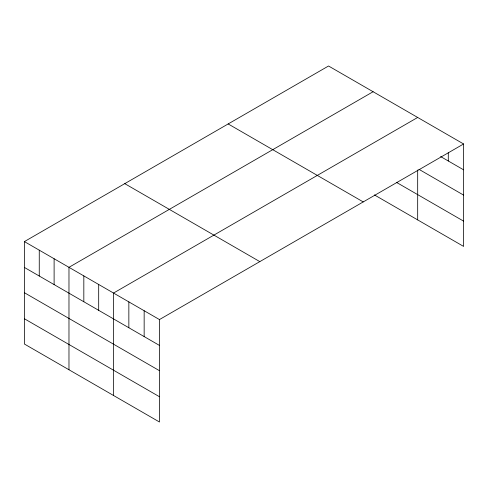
<?xml version="1.0" encoding="UTF-8"?>
<svg xmlns="http://www.w3.org/2000/svg" width="488" height="488" viewBox="0 0 488 488"><rect width="100%" height="100%" fill="white"/><g stroke="black" fill="none" stroke-linecap="round" stroke-linejoin="round"><path stroke-width="0.73" d="M24.4 241.59L159.46 319.567L159.46 422.004L24.4 344.028L24.4 241.59L328.54 65.996L463.6 143.972L463.6 246.409L374.4 194.913M373.106 91.732L68.973 267.32L68.973 369.758M417.679 117.462L113.539 293.056L113.539 395.493M159.46 319.567L463.6 143.972M440.64 156.569L463.6 169.824M418.954 169.324L463.6 195.096M396.36 182.317L463.6 221.137M228.171 123.94L363.237 201.922M124.763 183.647L259.829 261.623M24.4 267.442L159.46 345.419M24.4 292.715L159.46 370.691M24.4 318.755L159.46 396.732M448.295 152.628L448.295 160.991M417.679 170.031L417.679 219.899M144.155 310.728L144.155 336.58M128.85 301.889L128.85 327.741M98.686 284.48L98.686 310.331M83.826 275.897L83.826 301.749M54.113 258.744L54.113 284.596M39.26 250.167L39.26 276.019"/></g></svg>
